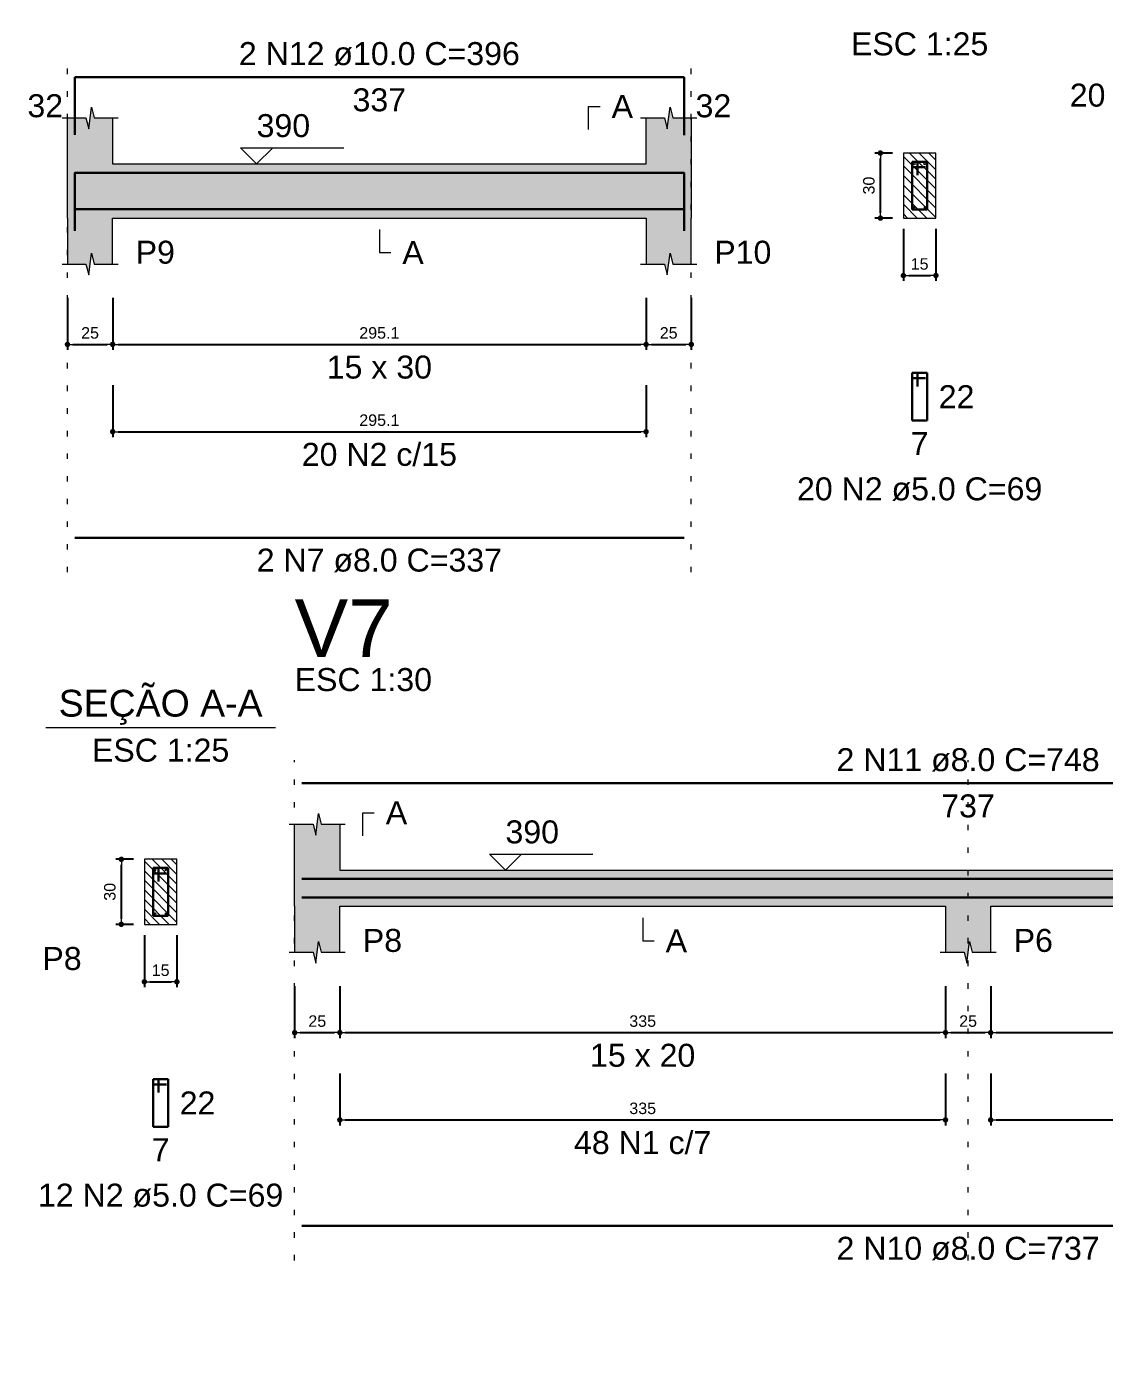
# Model space of a CAD drawing. Extents: x 5006 to 5323, y 875 to 3681.
# Drawn here: x 5223.03 to 5242.9, y 2013.88 to 2038.52 of the extents above; entities that cross this region are included whole.
import ezdxf

# ---------------------------------------------------------------- set-up
doc = ezdxf.new("R2010")
doc.units = 0
doc.header["$LTSCALE"] = 2
doc.linetypes.add('DOT2', pattern=[3.175, 0, -3.175])
for name, color, linetype, lineweight in [('Descrição da armadura', 7, 'Continuous', 5), ('DT-Barras na forma', 2, 'Continuous', 30), ('DT-Barras no corte', 5, 'Continuous', 5), ('DT-Barras rebatidas', 2, 'Continuous', 30), ('DT-Cotas', 9, 'Continuous', 5), ('DT-Forma', 5, 'Continuous', 5), ('DT-Hachura forma vigas', 252, 'Continuous', 5), ('DT-Hachura seção vigas', 252, 'Continuous', 5), ('DT-Pontilhado', 9, 'DOT2', 5), ('DT-Textos', 7, 'Continuous', 5), ('DT-Título', 3, 'Continuous', 20), ('Textos armaduras', 7, 'Continuous', 5)]:
    doc.layers.add(name, color=color, linetype=linetype, lineweight=lineweight)
doc.styles.add('ARIAL', font='arial.ttf')
doc.styles.get("Standard").update_dxf_attribs({"font": 'arial.ttf'})
doc.dimstyles.new('UM_25.000000', dxfattribs={"dimtxt": 0.18, "dimasz": 0.1, "dimexe": 0.1, "dimexo": 0.2, "dimgap": 0, "dimtad": 1, "dimtih": 1, "dimtoh": 1, "dimdec": 1, "dimlfac": 25, "dimzin": 0, "dimdsep": 46, "dimtxsty": 'Standard', "dimcen": 0.09, "dimdle": 0.1, "dimadec": 1, "dimazin": 2, "dimtfac": 1, "dimtdec": 4, "dimtofl": 0, "dimtmove": 0, "dimatfit": 3, "dimfxl": 1, "dimtolj": 1, "dimarcsym": 0})
doc.dimstyles.new('UM_30.000000', dxfattribs={"dimtxt": 0.18, "dimasz": 0.1, "dimexe": 0.1, "dimexo": 0.2, "dimgap": 0, "dimtad": 1, "dimtih": 1, "dimtoh": 1, "dimdec": 1, "dimlfac": 30, "dimzin": 0, "dimdsep": 46, "dimtxsty": 'Standard', "dimcen": 0.09, "dimdle": 0.1, "dimadec": 1, "dimazin": 2, "dimtfac": 1, "dimtdec": 4, "dimtofl": 0, "dimtmove": 0, "dimatfit": 3, "dimfxl": 1, "dimtolj": 1, "dimarcsym": 0})

# ---------------------------------------------------------------- blocks, each defined once
blk = doc.blocks.new('_DOT')
at = {"color": 0, "linetype": 'ByBlock'}
blk.add_line((-0.5, 0), (-1, 0), dxfattribs=at)
at = {"color": 0, "linetype": 'ByBlock', "const_width": 0.5}
blk.add_lwpolyline([(-0.25, 0, 1), (0.25, 0, 1)], format="xyb", close=True, dxfattribs=at)
blk = doc.blocks.new('*D831')
at = {"layer": 'Defpoints', "color": 0, "transparency": 16777216}
for p in [(5223.785, 2033.725), (5224.619, 2033.725), (5224.619, 2032.666)]:
    blk.add_point(p, dxfattribs=at)
at = {"layer": 'DT-Cotas', "color": 0, "lineweight": -2, "transparency": 16777216}
for p, q in [((5223.785, 2033.525), (5223.785, 2032.566)), ((5224.619, 2033.525), (5224.619, 2032.566)), ((5223.885, 2032.666), (5224.519, 2032.666))]:
    blk.add_line(p, q, dxfattribs=at)
at = {"layer": 'DT-Cotas', "color": 0, "lineweight": -2, "transparency": 16777216, "xscale": 0.1, "yscale": 0.1, "zscale": 0.1, "rotation": 180}
blk.add_blockref('_DOT', (5223.785, 2032.666), dxfattribs=at)
at = {"layer": 'DT-Cotas', "color": 0, "lineweight": -2, "transparency": 16777216, "xscale": 0.1, "yscale": 0.1, "zscale": 0.1}
blk.add_blockref('_DOT', (5224.619, 2032.666), dxfattribs=at)
at = {"layer": 'DT-Cotas', "transparency": 16777216, "insert": (5224.202, 2032.877), "char_height": 0.2118, "attachment_point": 5, "rotation": 0.0057, "style": 'ARIAL'}
blk.add_mtext('\\A1;25', dxfattribs=at)
blk = doc.blocks.new('*D832')
at = {"layer": 'Defpoints', "color": 0, "transparency": 16777216}
for p in [(5224.619, 2033.725), (5234.454, 2033.725), (5234.454, 2032.666)]:
    blk.add_point(p, dxfattribs=at)
at = {"layer": 'DT-Cotas', "color": 0, "lineweight": -2, "transparency": 16777216}
for p, q in [((5224.619, 2033.525), (5224.619, 2032.566)), ((5234.454, 2033.525), (5234.454, 2032.566)), ((5224.719, 2032.666), (5234.354, 2032.666))]:
    blk.add_line(p, q, dxfattribs=at)
at = {"layer": 'DT-Cotas', "color": 0, "lineweight": -2, "transparency": 16777216, "xscale": 0.1, "yscale": 0.1, "zscale": 0.1, "rotation": 180}
blk.add_blockref('_DOT', (5224.619, 2032.666), dxfattribs=at)
at = {"layer": 'DT-Cotas', "color": 0, "lineweight": -2, "transparency": 16777216, "xscale": 0.1, "yscale": 0.1, "zscale": 0.1}
blk.add_blockref('_DOT', (5234.454, 2032.666), dxfattribs=at)
at = {"layer": 'DT-Cotas', "transparency": 16777216, "insert": (5229.536, 2032.877), "char_height": 0.2118, "attachment_point": 5, "rotation": 0.0057, "style": 'ARIAL'}
blk.add_mtext('\\A1;295.1', dxfattribs=at)
blk = doc.blocks.new('*D833')
at = {"layer": 'Defpoints', "color": 0, "transparency": 16777216}
for p in [(5234.454, 2033.725), (5235.287, 2033.725), (5235.287, 2032.666)]:
    blk.add_point(p, dxfattribs=at)
at = {"layer": 'DT-Cotas', "color": 0, "lineweight": -2, "transparency": 16777216}
for p, q in [((5234.454, 2033.525), (5234.454, 2032.566)), ((5235.287, 2033.525), (5235.287, 2032.566)), ((5234.554, 2032.666), (5235.187, 2032.666))]:
    blk.add_line(p, q, dxfattribs=at)
at = {"layer": 'DT-Cotas', "color": 0, "lineweight": -2, "transparency": 16777216, "xscale": 0.1, "yscale": 0.1, "zscale": 0.1, "rotation": 180}
blk.add_blockref('_DOT', (5234.454, 2032.666), dxfattribs=at)
at = {"layer": 'DT-Cotas', "color": 0, "lineweight": -2, "transparency": 16777216, "xscale": 0.1, "yscale": 0.1, "zscale": 0.1}
blk.add_blockref('_DOT', (5235.287, 2032.666), dxfattribs=at)
at = {"layer": 'DT-Cotas', "transparency": 16777216, "insert": (5234.87, 2032.877), "char_height": 0.2118, "attachment_point": 5, "rotation": 0.0057, "style": 'ARIAL'}
blk.add_mtext('\\A1;25', dxfattribs=at)
blk = doc.blocks.new('*D834')
at = {"layer": 'Defpoints', "color": 0, "transparency": 16777216}
for p in [(5224.619, 2032.115), (5234.454, 2032.115), (5234.454, 2031.056)]:
    blk.add_point(p, dxfattribs=at)
at = {"layer": 'DT-Cotas', "color": 0, "lineweight": -2, "transparency": 16777216}
for p, q in [((5224.619, 2031.915), (5224.619, 2030.956)), ((5234.454, 2031.915), (5234.454, 2030.956)), ((5224.719, 2031.056), (5234.354, 2031.056))]:
    blk.add_line(p, q, dxfattribs=at)
at = {"layer": 'DT-Cotas', "color": 0, "lineweight": -2, "transparency": 16777216, "xscale": 0.1, "yscale": 0.1, "zscale": 0.1, "rotation": 180}
blk.add_blockref('_DOT', (5224.619, 2031.056), dxfattribs=at)
at = {"layer": 'DT-Cotas', "color": 0, "lineweight": -2, "transparency": 16777216, "xscale": 0.1, "yscale": 0.1, "zscale": 0.1}
blk.add_blockref('_DOT', (5234.454, 2031.056), dxfattribs=at)
at = {"layer": 'DT-Cotas', "transparency": 16777216, "insert": (5229.536, 2031.268), "char_height": 0.2118, "attachment_point": 5, "rotation": 0.0057, "style": 'ARIAL'}
blk.add_mtext('\\A1;295.1', dxfattribs=at)
blk = doc.blocks.new('*D835')
at = {"layer": 'Defpoints', "color": 0, "transparency": 16777216}
for p in [(5238.774, 2036.195), (5239.197, 2036.195), (5239.197, 2034.995)]:
    blk.add_point(p, dxfattribs=at)
at = {"layer": 'DT-Cotas', "color": 0, "lineweight": -2, "transparency": 16777216}
for p, q in [((5238.997, 2036.195), (5238.674, 2036.195)), ((5238.774, 2035.095), (5238.774, 2036.095)), ((5238.997, 2034.995), (5238.674, 2034.995))]:
    blk.add_line(p, q, dxfattribs=at)
at = {"layer": 'DT-Cotas', "color": 0, "lineweight": -2, "transparency": 16777216, "xscale": 0.1, "yscale": 0.1, "zscale": 0.1}
for p, rotation in [((5238.774, 2036.195), 90), ((5238.774, 2034.995), 270)]:
    blk.add_blockref('_DOT', p, dxfattribs=dict(at, rotation=rotation))
at = {"layer": 'DT-Cotas', "transparency": 16777216, "insert": (5238.562, 2035.595), "char_height": 0.2118, "attachment_point": 5, "rotation": 90, "style": 'ARIAL'}
blk.add_mtext('\\A1;30', dxfattribs=at)
blk = doc.blocks.new('*D836')
at = {"layer": 'Defpoints', "color": 0, "transparency": 16777216}
for p in [(5239.197, 2034.995), (5239.797, 2034.995), (5239.797, 2033.936)]:
    blk.add_point(p, dxfattribs=at)
at = {"layer": 'DT-Cotas', "color": 0, "lineweight": -2, "transparency": 16777216}
for p, q in [((5239.197, 2034.795), (5239.197, 2033.836)), ((5239.797, 2034.795), (5239.797, 2033.836)), ((5239.297, 2033.936), (5239.697, 2033.936))]:
    blk.add_line(p, q, dxfattribs=at)
at = {"layer": 'DT-Cotas', "color": 0, "lineweight": -2, "transparency": 16777216, "xscale": 0.1, "yscale": 0.1, "zscale": 0.1, "rotation": 180}
blk.add_blockref('_DOT', (5239.197, 2033.936), dxfattribs=at)
at = {"layer": 'DT-Cotas', "color": 0, "lineweight": -2, "transparency": 16777216, "xscale": 0.1, "yscale": 0.1, "zscale": 0.1}
blk.add_blockref('_DOT', (5239.797, 2033.936), dxfattribs=at)
at = {"layer": 'DT-Cotas', "transparency": 16777216, "insert": (5239.497, 2034.148), "char_height": 0.2118, "attachment_point": 5, "rotation": 0.0057, "style": 'ARIAL'}
blk.add_mtext('\\A1;15', dxfattribs=at)
blk = doc.blocks.new('*D862')
at = {"layer": 'Defpoints', "color": 0, "transparency": 16777216}
for p in [(5224.779, 2023.172), (5225.203, 2023.172), (5225.203, 2021.972)]:
    blk.add_point(p, dxfattribs=at)
at = {"layer": 'DT-Cotas', "color": 0, "lineweight": -2, "transparency": 16777216}
for p, q in [((5225.003, 2023.172), (5224.679, 2023.172)), ((5224.779, 2022.072), (5224.779, 2023.072)), ((5225.003, 2021.972), (5224.679, 2021.972))]:
    blk.add_line(p, q, dxfattribs=at)
at = {"layer": 'DT-Cotas', "color": 0, "lineweight": -2, "transparency": 16777216, "xscale": 0.1, "yscale": 0.1, "zscale": 0.1}
for p, rotation in [((5224.779, 2023.172), 90), ((5224.779, 2021.972), 270)]:
    blk.add_blockref('_DOT', p, dxfattribs=dict(at, rotation=rotation))
at = {"layer": 'DT-Cotas', "transparency": 16777216, "insert": (5224.567, 2022.572), "char_height": 0.2118, "attachment_point": 5, "rotation": 90, "style": 'ARIAL'}
blk.add_mtext('\\A1;30', dxfattribs=at)
blk = doc.blocks.new('*D863')
at = {"layer": 'Defpoints', "color": 0, "transparency": 16777216}
for p in [(5225.203, 2021.972), (5225.803, 2021.972), (5225.803, 2020.913)]:
    blk.add_point(p, dxfattribs=at)
at = {"layer": 'DT-Cotas', "color": 0, "lineweight": -2, "transparency": 16777216}
for p, q in [((5225.203, 2021.772), (5225.203, 2020.813)), ((5225.803, 2021.772), (5225.803, 2020.813)), ((5225.303, 2020.913), (5225.703, 2020.913))]:
    blk.add_line(p, q, dxfattribs=at)
at = {"layer": 'DT-Cotas', "color": 0, "lineweight": -2, "transparency": 16777216, "xscale": 0.1, "yscale": 0.1, "zscale": 0.1, "rotation": 180}
blk.add_blockref('_DOT', (5225.203, 2020.913), dxfattribs=at)
at = {"layer": 'DT-Cotas', "color": 0, "lineweight": -2, "transparency": 16777216, "xscale": 0.1, "yscale": 0.1, "zscale": 0.1}
blk.add_blockref('_DOT', (5225.803, 2020.913), dxfattribs=at)
at = {"layer": 'DT-Cotas', "transparency": 16777216, "insert": (5225.503, 2021.125), "char_height": 0.2118, "attachment_point": 5, "rotation": 0.0057, "style": 'ARIAL'}
blk.add_mtext('\\A1;15', dxfattribs=at)
blk = doc.blocks.new('*D847')
at = {"layer": 'Defpoints', "color": 0, "transparency": 16777216}
for p in [(5227.974, 2021.035), (5228.807, 2021.035), (5228.807, 2019.976)]:
    blk.add_point(p, dxfattribs=at)
at = {"layer": 'DT-Cotas', "color": 0, "lineweight": -2, "transparency": 16777216}
for p, q in [((5227.974, 2020.835), (5227.974, 2019.876)), ((5228.807, 2020.835), (5228.807, 2019.876)), ((5228.074, 2019.976), (5228.707, 2019.976))]:
    blk.add_line(p, q, dxfattribs=at)
at = {"layer": 'DT-Cotas', "color": 0, "lineweight": -2, "transparency": 16777216, "xscale": 0.1, "yscale": 0.1, "zscale": 0.1, "rotation": 180}
blk.add_blockref('_DOT', (5227.974, 2019.976), dxfattribs=at)
at = {"layer": 'DT-Cotas', "color": 0, "lineweight": -2, "transparency": 16777216, "xscale": 0.1, "yscale": 0.1, "zscale": 0.1}
blk.add_blockref('_DOT', (5228.807, 2019.976), dxfattribs=at)
at = {"layer": 'DT-Cotas', "transparency": 16777216, "insert": (5228.391, 2020.187), "char_height": 0.2118, "attachment_point": 5, "rotation": 0.0057, "style": 'ARIAL'}
blk.add_mtext('\\A1;25', dxfattribs=at)
blk = doc.blocks.new('*D848')
at = {"layer": 'Defpoints', "color": 0, "transparency": 16777216}
for p in [(5228.807, 2021.035), (5239.974, 2021.035), (5239.974, 2019.976)]:
    blk.add_point(p, dxfattribs=at)
at = {"layer": 'DT-Cotas', "color": 0, "lineweight": -2, "transparency": 16777216}
for p, q in [((5228.807, 2020.835), (5228.807, 2019.876)), ((5239.974, 2020.835), (5239.974, 2019.876)), ((5228.907, 2019.976), (5239.874, 2019.976))]:
    blk.add_line(p, q, dxfattribs=at)
at = {"layer": 'DT-Cotas', "color": 0, "lineweight": -2, "transparency": 16777216, "xscale": 0.1, "yscale": 0.1, "zscale": 0.1, "rotation": 180}
blk.add_blockref('_DOT', (5228.807, 2019.976), dxfattribs=at)
at = {"layer": 'DT-Cotas', "color": 0, "lineweight": -2, "transparency": 16777216, "xscale": 0.1, "yscale": 0.1, "zscale": 0.1}
blk.add_blockref('_DOT', (5239.974, 2019.976), dxfattribs=at)
at = {"layer": 'DT-Cotas', "transparency": 16777216, "insert": (5234.391, 2020.187), "char_height": 0.2118, "attachment_point": 5, "rotation": 0.0057, "style": 'ARIAL'}
blk.add_mtext('\\A1;335', dxfattribs=at)
blk = doc.blocks.new('*D849')
at = {"layer": 'Defpoints', "color": 0, "transparency": 16777216}
for p in [(5239.974, 2021.035), (5240.807, 2021.035), (5240.807, 2019.976)]:
    blk.add_point(p, dxfattribs=at)
at = {"layer": 'DT-Cotas', "color": 0, "lineweight": -2, "transparency": 16777216}
for p, q in [((5239.974, 2020.835), (5239.974, 2019.876)), ((5240.807, 2020.835), (5240.807, 2019.876)), ((5240.074, 2019.976), (5240.707, 2019.976))]:
    blk.add_line(p, q, dxfattribs=at)
at = {"layer": 'DT-Cotas', "color": 0, "lineweight": -2, "transparency": 16777216, "xscale": 0.1, "yscale": 0.1, "zscale": 0.1, "rotation": 180}
blk.add_blockref('_DOT', (5239.974, 2019.976), dxfattribs=at)
at = {"layer": 'DT-Cotas', "color": 0, "lineweight": -2, "transparency": 16777216, "xscale": 0.1, "yscale": 0.1, "zscale": 0.1}
blk.add_blockref('_DOT', (5240.807, 2019.976), dxfattribs=at)
at = {"layer": 'DT-Cotas', "transparency": 16777216, "insert": (5240.391, 2020.187), "char_height": 0.2118, "attachment_point": 5, "rotation": 0.0057, "style": 'ARIAL'}
blk.add_mtext('\\A1;25', dxfattribs=at)
blk = doc.blocks.new('*D850')
at = {"layer": 'Defpoints', "color": 0, "transparency": 16777216}
for p in [(5240.807, 2021.035), (5251.974, 2021.035), (5251.974, 2019.976)]:
    blk.add_point(p, dxfattribs=at)
at = {"layer": 'DT-Cotas', "color": 0, "lineweight": -2, "transparency": 16777216}
for p, q in [((5240.807, 2020.835), (5240.807, 2019.876)), ((5251.974, 2020.835), (5251.974, 2019.876)), ((5240.907, 2019.976), (5251.874, 2019.976))]:
    blk.add_line(p, q, dxfattribs=at)
at = {"layer": 'DT-Cotas', "color": 0, "lineweight": -2, "transparency": 16777216, "xscale": 0.1, "yscale": 0.1, "zscale": 0.1, "rotation": 180}
blk.add_blockref('_DOT', (5240.807, 2019.976), dxfattribs=at)
at = {"layer": 'DT-Cotas', "color": 0, "lineweight": -2, "transparency": 16777216, "xscale": 0.1, "yscale": 0.1, "zscale": 0.1}
blk.add_blockref('_DOT', (5251.974, 2019.976), dxfattribs=at)
at = {"layer": 'DT-Cotas', "transparency": 16777216, "insert": (5246.391, 2020.187), "char_height": 0.2118, "attachment_point": 5, "rotation": 0.0057, "style": 'ARIAL'}
blk.add_mtext('\\A1;335', dxfattribs=at)
blk = doc.blocks.new('*D852')
at = {"layer": 'Defpoints', "color": 0, "transparency": 16777216}
for p in [(5228.807, 2019.425), (5239.974, 2019.425), (5239.974, 2018.366)]:
    blk.add_point(p, dxfattribs=at)
at = {"layer": 'DT-Cotas', "color": 0, "lineweight": -2, "transparency": 16777216}
for p, q in [((5228.807, 2019.225), (5228.807, 2018.266)), ((5239.974, 2019.225), (5239.974, 2018.266)), ((5228.907, 2018.366), (5239.874, 2018.366))]:
    blk.add_line(p, q, dxfattribs=at)
at = {"layer": 'DT-Cotas', "color": 0, "lineweight": -2, "transparency": 16777216, "xscale": 0.1, "yscale": 0.1, "zscale": 0.1, "rotation": 180}
blk.add_blockref('_DOT', (5228.807, 2018.366), dxfattribs=at)
at = {"layer": 'DT-Cotas', "color": 0, "lineweight": -2, "transparency": 16777216, "xscale": 0.1, "yscale": 0.1, "zscale": 0.1}
blk.add_blockref('_DOT', (5239.974, 2018.366), dxfattribs=at)
at = {"layer": 'DT-Cotas', "transparency": 16777216, "insert": (5234.391, 2018.578), "char_height": 0.2118, "attachment_point": 5, "rotation": 0.0057, "style": 'ARIAL'}
blk.add_mtext('\\A1;335', dxfattribs=at)
blk = doc.blocks.new('*D853')
at = {"layer": 'Defpoints', "color": 0, "transparency": 16777216}
for p in [(5240.807, 2019.425), (5251.974, 2019.425), (5251.974, 2018.366)]:
    blk.add_point(p, dxfattribs=at)
at = {"layer": 'DT-Cotas', "color": 0, "lineweight": -2, "transparency": 16777216}
for p, q in [((5240.807, 2019.225), (5240.807, 2018.266)), ((5251.974, 2019.225), (5251.974, 2018.266)), ((5240.907, 2018.366), (5251.874, 2018.366))]:
    blk.add_line(p, q, dxfattribs=at)
at = {"layer": 'DT-Cotas', "color": 0, "lineweight": -2, "transparency": 16777216, "xscale": 0.1, "yscale": 0.1, "zscale": 0.1, "rotation": 180}
blk.add_blockref('_DOT', (5240.807, 2018.366), dxfattribs=at)
at = {"layer": 'DT-Cotas', "color": 0, "lineweight": -2, "transparency": 16777216, "xscale": 0.1, "yscale": 0.1, "zscale": 0.1}
blk.add_blockref('_DOT', (5251.974, 2018.366), dxfattribs=at)
at = {"layer": 'DT-Cotas', "transparency": 16777216, "insert": (5246.391, 2018.578), "char_height": 0.2118, "attachment_point": 5, "rotation": 0.0057, "style": 'ARIAL'}
blk.add_mtext('\\A1;335', dxfattribs=at)

msp = doc.modelspace()

# ---------------------------------------------------------------- hatches: boundary and pattern name
at = {"layer": 'DT-Hachura forma vigas', "linetype": 'Continuous'}
for points in [[(5235.287, 2034.1481), (5235.287, 2034.9955), (5235.287, 2035.9955), (5235.287, 2036.8428), (5234.9453, 2036.8428), (5234.8953, 2037.0428), (5234.8453, 2036.6428), (5234.7953, 2036.8428), (5234.4536, 2036.8428), (5234.4536, 2035.9955), (5224.6186, 2035.9955), (5224.6186, 2036.8428), (5224.277, 2036.8428), (5224.227, 2037.0428), (5224.177, 2036.6428), (5224.127, 2036.8428), (5223.7853, 2036.8428), (5223.7853, 2035.9955), (5223.7853, 2034.9955), (5223.7853, 2034.1481), (5224.127, 2034.1481), (5224.177, 2033.9481), (5224.227, 2034.3481), (5224.277, 2034.1481), (5224.6186, 2034.1481), (5224.6186, 2034.9955), (5234.4536, 2034.9955), (5234.4536, 2034.1481), (5234.7953, 2034.1481), (5234.8453, 2033.9481), (5234.8953, 2034.3481), (5234.9453, 2034.1481), (5235.287, 2034.1481)], [(5252.8074, 2021.4581), (5252.8074, 2022.3055), (5252.8074, 2022.9721), (5251.974, 2022.9721), (5240.8074, 2022.9721), (5239.974, 2022.9721), (5228.8074, 2022.9721), (5228.8074, 2023.8195), (5228.4657, 2023.8195), (5228.4157, 2024.0195), (5228.3657, 2023.6195), (5228.3157, 2023.8195), (5227.974, 2023.8195), (5227.974, 2022.9721), (5227.974, 2022.3055), (5227.974, 2021.4581), (5228.3157, 2021.4581), (5228.3657, 2021.2581), (5228.4157, 2021.6581), (5228.4657, 2021.4581), (5228.8074, 2021.4581), (5228.8074, 2022.3055), (5239.974, 2022.3055), (5239.974, 2021.4581), (5240.3157, 2021.4581), (5240.3657, 2021.2581), (5240.4157, 2021.6581), (5240.4657, 2021.4581), (5240.8074, 2021.4581), (5240.8074, 2022.3055), (5251.974, 2022.3055), (5251.974, 2021.4581), (5252.3157, 2021.4581), (5252.3657, 2021.2581), (5252.4157, 2021.6581), (5252.4657, 2021.4581), (5252.8074, 2021.4581)]]:
    msp.add_hatch(color=256, dxfattribs=at).paths.add_polyline_path(points)
at = {"layer": 'DT-Hachura seção vigas', "linetype": 'Continuous'}
h = msp.add_hatch(dxfattribs=at)
h.set_pattern_fill('ANSI31', color=256, angle=90, style=0)
h.set_pattern_definition([(135, (5182.27151, 1980.98261), (-0.08838835, -0.08838835), [])])
h.paths.add_polyline_path([(5239.1972, 2034.9955), (5239.1972, 2034.9955), (5239.7972, 2034.9955), (5239.7972, 2036.1955), (5239.1972, 2036.1955), (5239.1972, 2034.9955)])
h = msp.add_hatch(dxfattribs=at)
h.set_pattern_fill('ANSI31', color=256, angle=90, style=0)
h.set_pattern_definition([(135, (5178.96985, 1980.98261), (-0.08838835, -0.08838835), [])])
h.paths.add_polyline_path([(5225.2029, 2021.9721), (5225.2029, 2021.9721), (5225.8029, 2021.9721), (5225.8029, 2023.1721), (5225.2029, 2023.1721), (5225.2029, 2021.9721)])

# ---------------------------------------------------------------- linework, layer by layer
msp.add_circle((5229.5131, 2023.2685), 78.188)
at = {"layer": 'DT-Barras na forma'}
for p, q in [((5239.4572, 2036.0355), (5239.3572, 2036.0355)), ((5239.3572, 2036.0355), (5239.3572, 2035.1555)), ((5239.6372, 2036.0355), (5239.3572, 2036.0355)), ((5239.3572, 2036.0355), (5239.3572, 2035.9355)), ((5239.3572, 2035.9355), (5239.6072, 2035.9355)), ((5239.4572, 2035.7855), (5239.4572, 2036.0355)), ((5239.6372, 2035.1555), (5239.6372, 2036.0355)), ((5239.3572, 2035.1555), (5239.6372, 2035.1555)), ((5225.4629, 2023.0121), (5225.3629, 2023.0121)), ((5225.3629, 2023.0121), (5225.3629, 2022.1321)), ((5225.6429, 2023.0121), (5225.3629, 2023.0121)), ((5225.3629, 2023.0121), (5225.3629, 2022.9121)), ((5225.3629, 2022.9121), (5225.6129, 2022.9121)), ((5225.4629, 2022.7621), (5225.4629, 2023.0121)), ((5225.6429, 2022.1321), (5225.6429, 2023.0121)), ((5225.3629, 2022.1321), (5225.6429, 2022.1321))]:
    msp.add_line(p, q, dxfattribs=at)
for points in [[(5223.9186, 2034.7633), (5223.9186, 2035.8288), (5235.1536, 2035.8288), (5235.1536, 2034.7609)], [(5223.9186, 2035.1588), (5235.1536, 2035.1588)], [(5228.1074, 2022.8088), (5252.674, 2022.8088), (5252.674, 2022.3592)], [(5228.1074, 2022.4688), (5252.674, 2022.4688)]]:
    msp.add_lwpolyline(points, dxfattribs=at)
at = {"layer": 'DT-Barras no corte'}
for centre, radius in [((5239.3972, 2035.9955), 0.02), ((5239.5972, 2035.9955), 0.02), ((5239.3932, 2035.1915), 0.016), ((5239.6012, 2035.1915), 0.016), ((5225.3989, 2022.9761), 0.016), ((5225.6069, 2022.9761), 0.016), ((5225.3989, 2022.1681), 0.016), ((5225.6069, 2022.1681), 0.016)]:
    msp.add_circle(centre, radius, dxfattribs=at)
at = {"layer": 'DT-Barras rebatidas'}
for p, q in [((5223.9186, 2036.5283), (5223.9186, 2037.5938)), ((5223.9186, 2037.5938), (5235.1536, 2037.5938)), ((5235.1536, 2037.5938), (5235.1536, 2036.5259)), ((5239.4572, 2032.1421), (5239.3572, 2032.1421)), ((5239.3572, 2032.1421), (5239.3572, 2031.2621)), ((5239.6372, 2032.1421), (5239.3572, 2032.1421)), ((5239.3572, 2032.1421), (5239.3572, 2032.0421)), ((5239.3572, 2032.0421), (5239.6072, 2032.0421)), ((5239.4572, 2031.8921), (5239.4572, 2032.1421)), ((5239.6372, 2031.2621), (5239.6372, 2032.1421)), ((5239.3572, 2031.2621), (5239.6372, 2031.2621)), ((5223.9186, 2029.1013), (5235.1536, 2029.1013)), ((5228.1074, 2024.5738), (5252.674, 2024.5738)), ((5225.4629, 2019.1187), (5225.3629, 2019.1187)), ((5225.3629, 2019.1187), (5225.3629, 2018.2387)), ((5225.6429, 2019.1187), (5225.3629, 2019.1187)), ((5225.3629, 2019.1187), (5225.3629, 2019.0187)), ((5225.3629, 2019.0187), (5225.6129, 2019.0187)), ((5225.4629, 2018.8687), (5225.4629, 2019.1187)), ((5225.6429, 2018.2387), (5225.6429, 2019.1187)), ((5225.3629, 2018.2387), (5225.6429, 2018.2387)), ((5228.1074, 2016.4113), (5252.674, 2016.4113))]:
    msp.add_line(p, q, dxfattribs=at)
at = {"layer": 'DT-Forma'}
for p, q in [((5224.177, 2036.6427), (5224.227, 2037.0427)), ((5224.227, 2037.0427), (5224.277, 2036.8427)), ((5234.8453, 2036.6427), (5234.8953, 2037.0427)), ((5234.8953, 2037.0427), (5234.9453, 2036.8427)), ((5223.6853, 2036.8427), (5224.127, 2036.8427)), ((5223.7853, 2035.9955), (5223.7853, 2036.8427)), ((5224.127, 2036.8427), (5224.177, 2036.6427)), ((5224.277, 2036.8427), (5224.7186, 2036.8427)), ((5224.6186, 2036.8427), (5224.6186, 2035.9955)), ((5234.3536, 2036.8427), (5234.7953, 2036.8427)), ((5234.4536, 2035.9955), (5234.4536, 2036.8427)), ((5234.7953, 2036.8427), (5234.8453, 2036.6427)), ((5234.9453, 2036.8427), (5235.387, 2036.8427)), ((5235.287, 2036.8427), (5235.287, 2035.9955)), ((5239.7972, 2036.1955), (5239.1972, 2036.1955)), ((5239.1972, 2036.1955), (5239.1972, 2036.1955)), ((5239.1972, 2036.1955), (5239.1972, 2034.9955)), ((5239.7972, 2034.9955), (5239.7972, 2036.1955)), ((5239.7972, 2036.1955), (5239.7972, 2036.1955)), ((5224.6186, 2035.9955), (5234.4536, 2035.9955)), ((5223.7853, 2034.9955), (5223.7853, 2034.1483)), ((5224.6186, 2034.1483), (5224.6186, 2034.9955)), ((5224.6186, 2034.9955), (5234.4536, 2034.9955)), ((5234.4536, 2034.9955), (5234.4536, 2034.1483)), ((5235.287, 2034.1483), (5235.287, 2034.9955)), ((5239.1972, 2034.9955), (5239.7972, 2034.9955)), ((5239.1972, 2034.9955), (5239.1972, 2034.9955)), ((5239.7972, 2034.9955), (5239.7972, 2034.9955)), ((5224.177, 2033.9483), (5224.227, 2034.3483)), ((5224.227, 2034.3483), (5224.277, 2034.1483)), ((5234.8453, 2033.9483), (5234.8953, 2034.3483)), ((5234.8953, 2034.3483), (5234.9453, 2034.1483)), ((5223.6853, 2034.1483), (5224.127, 2034.1483)), ((5224.127, 2034.1483), (5224.177, 2033.9483)), ((5224.277, 2034.1483), (5224.7186, 2034.1483)), ((5234.3536, 2034.1483), (5234.7953, 2034.1483)), ((5234.7953, 2034.1483), (5234.8453, 2033.9483)), ((5234.9453, 2034.1483), (5235.387, 2034.1483)), ((5228.3657, 2023.6193), (5228.4157, 2024.0193)), ((5228.4157, 2024.0193), (5228.4657, 2023.8193)), ((5227.874, 2023.8193), (5228.3157, 2023.8193)), ((5227.974, 2022.9721), (5227.974, 2023.8193)), ((5228.3157, 2023.8193), (5228.3657, 2023.6193)), ((5228.4657, 2023.8193), (5228.9074, 2023.8193)), ((5228.8074, 2023.8193), (5228.8074, 2022.9721)), ((5225.8029, 2023.1721), (5225.2029, 2023.1721)), ((5225.2029, 2023.1721), (5225.2029, 2023.1721)), ((5225.2029, 2023.1721), (5225.2029, 2021.9721)), ((5225.8029, 2021.9721), (5225.8029, 2023.1721)), ((5225.8029, 2023.1721), (5225.8029, 2023.1721)), ((5228.8074, 2022.9721), (5239.974, 2022.9721)), ((5239.974, 2022.9721), (5240.8074, 2022.9721)), ((5240.8074, 2022.9721), (5251.974, 2022.9721)), ((5227.974, 2022.3055), (5227.974, 2021.4583)), ((5228.8074, 2021.4583), (5228.8074, 2022.3055)), ((5228.8074, 2022.3055), (5239.974, 2022.3055)), ((5239.974, 2022.3055), (5239.974, 2021.4583)), ((5240.8074, 2021.4583), (5240.8074, 2022.3055)), ((5240.8074, 2022.3055), (5251.974, 2022.3055)), ((5225.2029, 2021.9721), (5225.8029, 2021.9721)), ((5225.2029, 2021.9721), (5225.2029, 2021.9721)), ((5225.8029, 2021.9721), (5225.8029, 2021.9721)), ((5228.3657, 2021.2583), (5228.4157, 2021.6583)), ((5228.4157, 2021.6583), (5228.4657, 2021.4583)), ((5240.3657, 2021.2583), (5240.4157, 2021.6583)), ((5240.4157, 2021.6583), (5240.4657, 2021.4583)), ((5227.874, 2021.4583), (5228.3157, 2021.4583)), ((5228.3157, 2021.4583), (5228.3657, 2021.2583)), ((5228.4657, 2021.4583), (5228.9074, 2021.4583)), ((5239.874, 2021.4583), (5240.3157, 2021.4583)), ((5240.3157, 2021.4583), (5240.3657, 2021.2583)), ((5240.4657, 2021.4583), (5240.9074, 2021.4583))]:
    msp.add_line(p, q, dxfattribs=at)
at = {"layer": 'DT-Forma', "linetype": 'Continuous'}
for p, q in [((5223.7853, 2034.9955), (5223.7853, 2035.9955)), ((5235.287, 2035.9955), (5235.287, 2034.9955)), ((5227.974, 2022.3055), (5227.974, 2022.9721))]:
    msp.add_line(p, q, dxfattribs=at)
at = {"layer": 'DT-Pontilhado', "ltscale": 0.05}
for p, q in [((5223.7853, 2028.4659), (5223.7853, 2038.0174)), ((5235.287, 2028.4659), (5235.287, 2038.0174)), ((5227.974, 2015.7759), (5227.974, 2024.9974)), ((5240.3907, 2015.7759), (5240.3907, 2024.9974))]:
    msp.add_line(p, q, dxfattribs=at)
at = {"layer": 'DT-Textos'}
msp.add_line((5223.3849, 2025.6019), (5227.6209, 2025.6019), dxfattribs=at)
for points in [[(5233.3946, 2036.6309), (5233.3946, 2037.0545), (5233.6064, 2037.0545)], [(5227.5691, 2036.292), (5227.2726, 2035.9955), (5226.9761, 2036.292), (5228.8823, 2036.292)], [(5229.5361, 2034.7837), (5229.5361, 2034.3601), (5229.7479, 2034.3601)], [(5229.231, 2023.6075), (5229.231, 2024.0311), (5229.4428, 2024.0311)], [(5232.1574, 2023.2686), (5231.8609, 2022.9721), (5231.5643, 2023.2686), (5233.4705, 2023.2686)], [(5234.3907, 2022.0937), (5234.3907, 2021.6701), (5234.6025, 2021.6701)]]:
    msp.add_lwpolyline(points, dxfattribs=at)

# ---------------------------------------------------------------- texts
at = {"layer": 'Descrição da armadura', "linetype": 'Continuous', "char_height": 0.4236, "attachment_point": 8, "line_spacing_factor": 0.798, "style": 'ARIAL'}
for s, insert, width in [('2 N12 ø10.0 C=396', (5229.5361, 2037.8056), 10.389305), ('20 N2 c/15', (5229.5361, 2030.4206), 5.738683), ('2 N7 ø8.0 C=337', (5229.5361, 2028.4659), 9.069495), ('2 N11 ø8.0 C=748', (5240.3907, 2024.7856), 9.7294), ('48 N1 c/7', (5234.3907, 2017.7306), 5.078778), ('2 N10 ø8.0 C=737', (5240.3907, 2015.7759), 9.7294)]:
    msp.add_mtext(s, dxfattribs=dict(at, insert=insert, width=width))
at = {"layer": 'Descrição da armadura', "color": 7, "linetype": 'Continuous', "char_height": 0.4236, "width": 9.069495, "attachment_point": 8, "line_spacing_factor": 0.798, "style": 'ARIAL'}
for s, insert in [('20 N2 ø5.0 C=69', (5239.4972, 2029.7795)), ('12 N2 ø5.0 C=69', (5225.5029, 2016.7561))]:
    msp.add_mtext(s, dxfattribs=dict(at, insert=insert))
at = {"layer": 'DT-Textos', "line_spacing_factor": 0.798, "style": 'ARIAL'}
for s, insert, char_height, width, attachment_point in [('ESC 1:25', (5239.4972, 2037.9899), 0.4236, 5.079187, 8), ('A', (5233.8182, 2036.8427), 0.4236, 0.791486, 7), ('390', (5227.2726, 2036.4826), 0.4236, 1.979875, 7), ('P9', (5225.0422, 2034.1483), 0.4236, 1.451445, 7), ('A', (5229.9597, 2034.1483), 0.4236, 0.791486, 7), ('P10', (5235.7106, 2034.1483), 0.4236, 2.111403, 7), ('15 x 30', (5229.5361, 2032.0303), 0.4236, 3.892537, 8), ('ESC 1:30', (5227.974, 2026.2682), 0.4236, 5.079187, 7), ('SEÇÃO A-A', (5225.5028, 2025.6506), 0.4942, 7.270043, 8), ('ESC 1:25', (5225.5029, 2024.9665), 0.4236, 5.079187, 8), ('A', (5229.6546, 2023.8193), 0.4236, 0.791486, 7), ('390', (5231.8609, 2023.4593), 0.4236, 1.979875, 7), ('P8', (5229.231, 2021.4583), 0.4236, 1.451445, 7), ('A', (5234.8143, 2021.4583), 0.4236, 0.791486, 7), ('P6', (5241.231, 2021.4583), 0.4236, 1.451445, 7), ('P8', (5223.3228, 2021.1249), 0.4236, 1.451445, 7), ('15 x 20', (5234.3907, 2019.3403), 0.4236, 3.892537, 8)]:
    msp.add_mtext(s, dxfattribs=dict(at, insert=insert, char_height=char_height, width=width, attachment_point=attachment_point))
at = {"layer": 'DT-Título', "insert": (5227.974, 2026.9036), "char_height": 1.059, "width": 3.628612, "attachment_point": 7, "line_spacing_factor": 0.798, "style": 'ARIAL'}
msp.add_mtext('V7', dxfattribs=at)
at = {"layer": 'Textos armaduras', "linetype": 'Continuous', "char_height": 0.4236, "attachment_point": 7, "line_spacing_factor": 0.798, "style": 'ARIAL'}
for s, insert, width in [('20', (5242.2646, 2037.0448), 1.31981), ('32', (5223.0469, 2036.8493), 1.31981), ('337', (5229.0412, 2036.9584), 1.979715), ('32', (5235.3654, 2036.848), 1.31981), ('737', (5239.8958, 2023.9384), 1.979715)]:
    msp.add_mtext(s, dxfattribs=dict(at, insert=insert, width=width))
at = {"layer": 'Textos armaduras', "color": 7, "linetype": 'Continuous', "char_height": 0.4236, "attachment_point": 7, "line_spacing_factor": 0.798, "style": 'ARIAL'}
for s, insert, width in [('22', (5239.849, 2031.4903), 1.31981), ('7', (5239.3323, 2030.6267), 0.659905), ('22', (5225.8547, 2018.4669), 1.31981), ('7', (5225.3379, 2017.6033), 0.659905)]:
    msp.add_mtext(s, dxfattribs=dict(at, insert=insert, width=width))

# ---------------------------------------------------------------- dimensions: what is measured, and where the dimension line sits
at = {"layer": 'DT-Cotas'}
for base, p1, p2, picture, middle in [((5238.7736, 2036.1955), (5239.1972, 2034.9955), (5239.1972, 2036.1955), '*D835', (5238.5618, 2035.5955)), ((5224.7793, 2023.1721), (5225.2029, 2021.9721), (5225.2029, 2023.1721), '*D862', (5224.5675, 2022.5721))]:
    dim = msp.add_linear_dim(base=base, p1=p1, p2=p2, angle=90, dimstyle='UM_25.000000', override={"dimtxt": 0.2118, "dimasz": 0.1, "dimexe": 0.1, "dimexo": 0.2, "dimtad": 1, "dimtih": 0, "dimtoh": 0, "dimdec": 1, "dimlfac": 25, "dimzin": 8, "dimtxsty": 'ARIAL', "dimblk": 'DOT', "dimblk1": 'DOT', "dimblk2": 'DOT', "dimsah": 1, "dimdle": 0.1, "dimse1": 0, "dimse2": 0, "dimclrt": 256, "dimadec": 1, "dimazin": 3, "dimtmove": 2, "dimldrblk": 'DOT'}, dxfattribs=at)
    dim.commit()
    dim.dimension.update_dxf_attribs({"geometry": picture, "text_midpoint": middle, "dimtype": 160, "text_rotation": 90})
for base, p1, p2, dimstyle, override, picture, middle, turn in [((5239.7972, 2033.9365), (5239.1972, 2034.9955), (5239.7972, 2034.9955), 'UM_25.000000', {"dimtxt": 0.2118, "dimasz": 0.1, "dimexe": 0.1, "dimexo": 0.2, "dimtad": 1, "dimtih": 0, "dimtoh": 0, "dimdec": 1, "dimlfac": 25, "dimzin": 8, "dimtxsty": 'ARIAL', "dimblk": 'DOT', "dimblk1": 'DOT', "dimblk2": 'DOT', "dimsah": 1, "dimdle": 0.1, "dimse1": 0, "dimse2": 0, "dimclrt": 256, "dimadec": 1, "dimazin": 3, "dimtmove": 2, "dimldrblk": 'DOT'}, '*D836', (5239.4972, 2034.1483), 0.00573), ((5224.6186, 2032.6657), (5223.7853, 2033.7247), (5224.6186, 2033.7247), 'UM_30.000000', {"dimtxt": 0.2118, "dimasz": 0.1, "dimexe": 0.1, "dimexo": 0.2, "dimtad": 1, "dimtih": 0, "dimtoh": 0, "dimdec": 1, "dimlfac": 30, "dimzin": 8, "dimtxsty": 'ARIAL', "dimblk": 'DOT', "dimblk1": 'DOT', "dimblk2": 'DOT', "dimsah": 1, "dimdle": 0.1, "dimse1": 0, "dimse2": 0, "dimclrt": 256, "dimadec": 1, "dimazin": 3, "dimtmove": 2, "dimldrblk": 'DOT'}, '*D831', (5224.202, 2032.8775), 0.00573), ((5234.4536451874, 2032.6656742223), (5224.6186451874, 2033.7246742223), (5234.4536451874, 2033.7246742223), 'UM_30.000000', {"dimtxt": 0.2118, "dimasz": 0.1, "dimexe": 0.1, "dimexo": 0.2, "dimtad": 1, "dimtih": 0, "dimtoh": 0, "dimdec": 1, "dimlfac": 30, "dimzin": 8, "dimtxsty": 'ARIAL', "dimblk": 'DOT', "dimblk1": 'DOT', "dimblk2": 'DOT', "dimsah": 1, "dimdle": 0.1, "dimse1": 0, "dimse2": 0, "dimclrt": 256, "dimadec": 1, "dimazin": 3, "dimtmove": 2, "dimldrblk": 'DOT'}, '*D832', (5229.5361451874, 2032.8774742164), 0.005729578), ((5235.287, 2032.6657), (5234.4536, 2033.7247), (5235.287, 2033.7247), 'UM_30.000000', {"dimtxt": 0.2118, "dimasz": 0.1, "dimexe": 0.1, "dimexo": 0.2, "dimtad": 1, "dimtih": 0, "dimtoh": 0, "dimdec": 1, "dimlfac": 30, "dimzin": 8, "dimtxsty": 'ARIAL', "dimblk": 'DOT', "dimblk1": 'DOT', "dimblk2": 'DOT', "dimsah": 1, "dimdle": 0.1, "dimse1": 0, "dimse2": 0, "dimclrt": 256, "dimadec": 1, "dimazin": 3, "dimtmove": 2, "dimldrblk": 'DOT'}, '*D833', (5234.8703, 2032.8775), 0.00573), ((5234.4536451874, 2031.0559942223), (5224.6186451874, 2032.1149942223), (5234.4536451874, 2032.1149942223), 'UM_30.000000', {"dimtxt": 0.2118, "dimasz": 0.1, "dimexe": 0.1, "dimexo": 0.2, "dimtad": 1, "dimtih": 0, "dimtoh": 0, "dimdec": 1, "dimlfac": 30, "dimzin": 8, "dimtxsty": 'ARIAL', "dimblk": 'DOT', "dimblk1": 'DOT', "dimblk2": 'DOT', "dimsah": 1, "dimdle": 0.1, "dimse1": 0, "dimse2": 0, "dimclrt": 256, "dimadec": 1, "dimazin": 3, "dimtmove": 2, "dimldrblk": 'DOT'}, '*D834', (5229.5361451874, 2031.2677942164), 0.005729578), ((5225.8029, 2020.9131), (5225.2029, 2021.9721), (5225.8029, 2021.9721), 'UM_25.000000', {"dimtxt": 0.2118, "dimasz": 0.1, "dimexe": 0.1, "dimexo": 0.2, "dimtad": 1, "dimtih": 0, "dimtoh": 0, "dimdec": 1, "dimlfac": 25, "dimzin": 8, "dimtxsty": 'ARIAL', "dimblk": 'DOT', "dimblk1": 'DOT', "dimblk2": 'DOT', "dimsah": 1, "dimdle": 0.1, "dimse1": 0, "dimse2": 0, "dimclrt": 256, "dimadec": 1, "dimazin": 3, "dimtmove": 2, "dimldrblk": 'DOT'}, '*D863', (5225.5029, 2021.1249), 0.00573), ((5228.8074, 2019.9757), (5227.974, 2021.0347), (5228.8074, 2021.0347), 'UM_30.000000', {"dimtxt": 0.2118, "dimasz": 0.1, "dimexe": 0.1, "dimexo": 0.2, "dimtad": 1, "dimtih": 0, "dimtoh": 0, "dimdec": 1, "dimlfac": 30, "dimzin": 8, "dimtxsty": 'ARIAL', "dimblk": 'DOT', "dimblk1": 'DOT', "dimblk2": 'DOT', "dimsah": 1, "dimdle": 0.1, "dimse1": 0, "dimse2": 0, "dimclrt": 256, "dimadec": 1, "dimazin": 3, "dimtmove": 2, "dimldrblk": 'DOT'}, '*D847', (5228.3907, 2020.1875), 0.00573), ((5239.974, 2019.9757), (5228.8074, 2021.0347), (5239.974, 2021.0347), 'UM_30.000000', {"dimtxt": 0.2118, "dimasz": 0.1, "dimexe": 0.1, "dimexo": 0.2, "dimtad": 1, "dimtih": 0, "dimtoh": 0, "dimdec": 1, "dimlfac": 30, "dimzin": 8, "dimtxsty": 'ARIAL', "dimblk": 'DOT', "dimblk1": 'DOT', "dimblk2": 'DOT', "dimsah": 1, "dimdle": 0.1, "dimse1": 0, "dimse2": 0, "dimclrt": 256, "dimadec": 1, "dimazin": 3, "dimtmove": 2, "dimldrblk": 'DOT'}, '*D848', (5234.3907, 2020.1875), 0.00573), ((5240.8074, 2019.9757), (5239.974, 2021.0347), (5240.8074, 2021.0347), 'UM_30.000000', {"dimtxt": 0.2118, "dimasz": 0.1, "dimexe": 0.1, "dimexo": 0.2, "dimtad": 1, "dimtih": 0, "dimtoh": 0, "dimdec": 1, "dimlfac": 30, "dimzin": 8, "dimtxsty": 'ARIAL', "dimblk": 'DOT', "dimblk1": 'DOT', "dimblk2": 'DOT', "dimsah": 1, "dimdle": 0.1, "dimse1": 0, "dimse2": 0, "dimclrt": 256, "dimadec": 1, "dimazin": 3, "dimtmove": 2, "dimldrblk": 'DOT'}, '*D849', (5240.3907, 2020.1875), 0.00573), ((5251.974, 2019.9757), (5240.8074, 2021.0347), (5251.974, 2021.0347), 'UM_30.000000', {"dimtxt": 0.2118, "dimasz": 0.1, "dimexe": 0.1, "dimexo": 0.2, "dimtad": 1, "dimtih": 0, "dimtoh": 0, "dimdec": 1, "dimlfac": 30, "dimzin": 8, "dimtxsty": 'ARIAL', "dimblk": 'DOT', "dimblk1": 'DOT', "dimblk2": 'DOT', "dimsah": 1, "dimdle": 0.1, "dimse1": 0, "dimse2": 0, "dimclrt": 256, "dimadec": 1, "dimazin": 3, "dimtmove": 2, "dimldrblk": 'DOT'}, '*D850', (5246.3907, 2020.1875), 0.00573), ((5239.974, 2018.366), (5228.8074, 2019.425), (5239.974, 2019.425), 'UM_30.000000', {"dimtxt": 0.2118, "dimasz": 0.1, "dimexe": 0.1, "dimexo": 0.2, "dimtad": 1, "dimtih": 0, "dimtoh": 0, "dimdec": 1, "dimlfac": 30, "dimzin": 8, "dimtxsty": 'ARIAL', "dimblk": 'DOT', "dimblk1": 'DOT', "dimblk2": 'DOT', "dimsah": 1, "dimdle": 0.1, "dimse1": 0, "dimse2": 0, "dimclrt": 256, "dimadec": 1, "dimazin": 3, "dimtmove": 2, "dimldrblk": 'DOT'}, '*D852', (5234.3907, 2018.5778), 0.00573), ((5251.974, 2018.366), (5240.8074, 2019.425), (5251.974, 2019.425), 'UM_30.000000', {"dimtxt": 0.2118, "dimasz": 0.1, "dimexe": 0.1, "dimexo": 0.2, "dimtad": 1, "dimtih": 0, "dimtoh": 0, "dimdec": 1, "dimlfac": 30, "dimzin": 8, "dimtxsty": 'ARIAL', "dimblk": 'DOT', "dimblk1": 'DOT', "dimblk2": 'DOT', "dimsah": 1, "dimdle": 0.1, "dimse1": 0, "dimse2": 0, "dimclrt": 256, "dimadec": 1, "dimazin": 3, "dimtmove": 2, "dimldrblk": 'DOT'}, '*D853', (5246.3907, 2018.5778), 0.00573)]:
    dim = msp.add_linear_dim(base=base, p1=p1, p2=p2, dimstyle=dimstyle, override=override, dxfattribs=at)
    dim.commit()
    dim.dimension.update_dxf_attribs({"geometry": picture, "text_midpoint": middle, "dimtype": 160, "text_rotation": turn})

doc.saveas('drawing.dxf')
